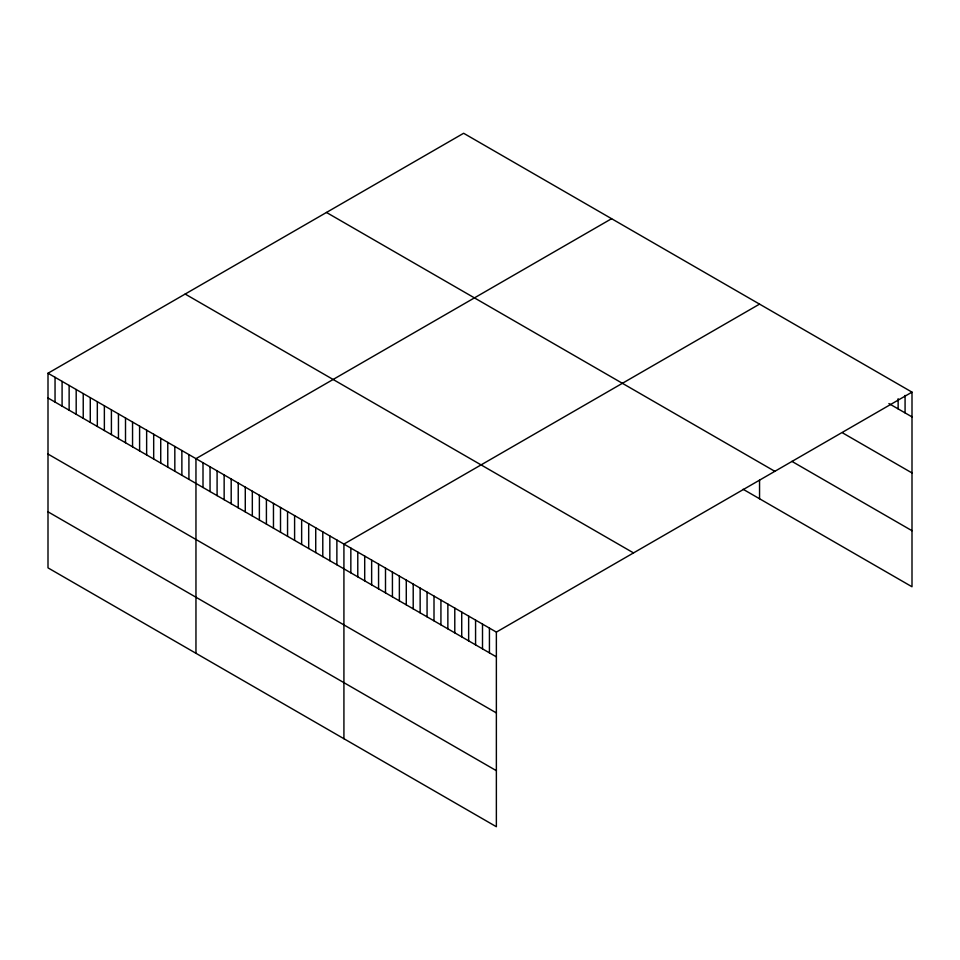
<?xml version="1.0" encoding="UTF-8"?>
<svg xmlns="http://www.w3.org/2000/svg" width="960" height="960" viewBox="0 0 960 960"><rect width="100%" height="100%" fill="white"/><g stroke="black" fill="none" stroke-linecap="round" stroke-linejoin="round"><path stroke-width="1.44" d="M48 373.236L496.368 632.1L496.368 826.728L48 567.864L48 373.236L463.632 133.272L912 392.136L912 586.764L743.112 489.264M611.592 218.7L195.96 458.664L195.96 653.292M759.552 304.116L343.92 544.08L343.92 738.72M496.368 632.1L912 392.136M888.9 403.56L912 416.892M842.712 432.948L912 472.944M791.892 461.364L912 530.712M326.472 212.46L774.84 471.324M185.16 294.048L633.528 552.912M48 397.992L496.368 656.856M48 454.056L496.368 712.92M48 511.812L496.368 770.676M905.076 395.412L905.076 412.896M898.14 398.7L898.14 408.888M759.552 480.06L759.552 498.756M489.432 628.092L489.432 652.86M482.508 624.096L482.508 648.852M475.572 620.1L475.572 644.856M468.648 616.092L468.648 640.86M461.724 612.096L461.724 636.852M454.788 608.088L454.788 632.856M447.864 604.092L447.864 628.848M440.928 600.096L440.928 624.852M434.004 596.088L434.004 620.856M427.068 592.092L427.068 616.848M420.144 588.096L420.144 612.852M413.208 584.088L413.208 608.844M406.284 580.092L406.284 604.848M399.36 576.084L399.36 600.852M392.424 572.088L392.424 596.844M385.5 568.092L385.5 592.848M378.564 564.084L378.564 588.852M371.64 560.088L371.64 584.844M364.704 556.08L364.704 580.848M357.78 552.084L357.78 576.84M350.844 548.088L350.844 572.844M336.876 540.012L336.876 564.78M329.832 535.944L329.832 560.712M322.788 531.876L322.788 556.644M315.732 527.808L315.732 552.576M308.688 523.74L308.688 548.508M301.644 519.672L301.644 544.44M294.6 515.604L294.6 540.372M287.556 511.536L287.556 536.304M280.512 507.468L280.512 532.236M273.468 503.4L273.468 528.168M266.412 499.344L266.412 524.1M259.368 495.276L259.368 520.032M252.324 491.208L252.324 515.964M245.28 487.14L245.28 511.896M238.236 483.072L238.236 507.828M231.192 479.004L231.192 503.76M224.148 474.936L224.148 499.692M217.092 470.868L217.092 495.624M210.048 466.8L210.048 491.556M203.004 462.732L203.004 487.488M188.916 454.596L188.916 479.352M181.872 450.528L181.872 475.284M174.828 446.46L174.828 471.216M167.772 442.392L167.772 467.148M160.728 438.324L160.728 463.08M153.684 434.256L153.684 459.012M146.64 430.188L146.64 454.944M139.596 426.12L139.596 450.876M132.552 422.052L132.552 446.808M125.508 417.984L125.508 442.74M118.452 413.916L118.452 438.672M111.408 409.848L111.408 434.604M104.364 405.78L104.364 430.536M97.32 401.712L97.32 426.468M90.276 397.644L90.276 422.4M83.232 393.576L83.232 418.332M76.188 389.508L76.188 414.264M69.132 385.44L69.132 410.196M62.088 381.372L62.088 406.128M55.044 377.304L55.044 402.06"/></g></svg>
